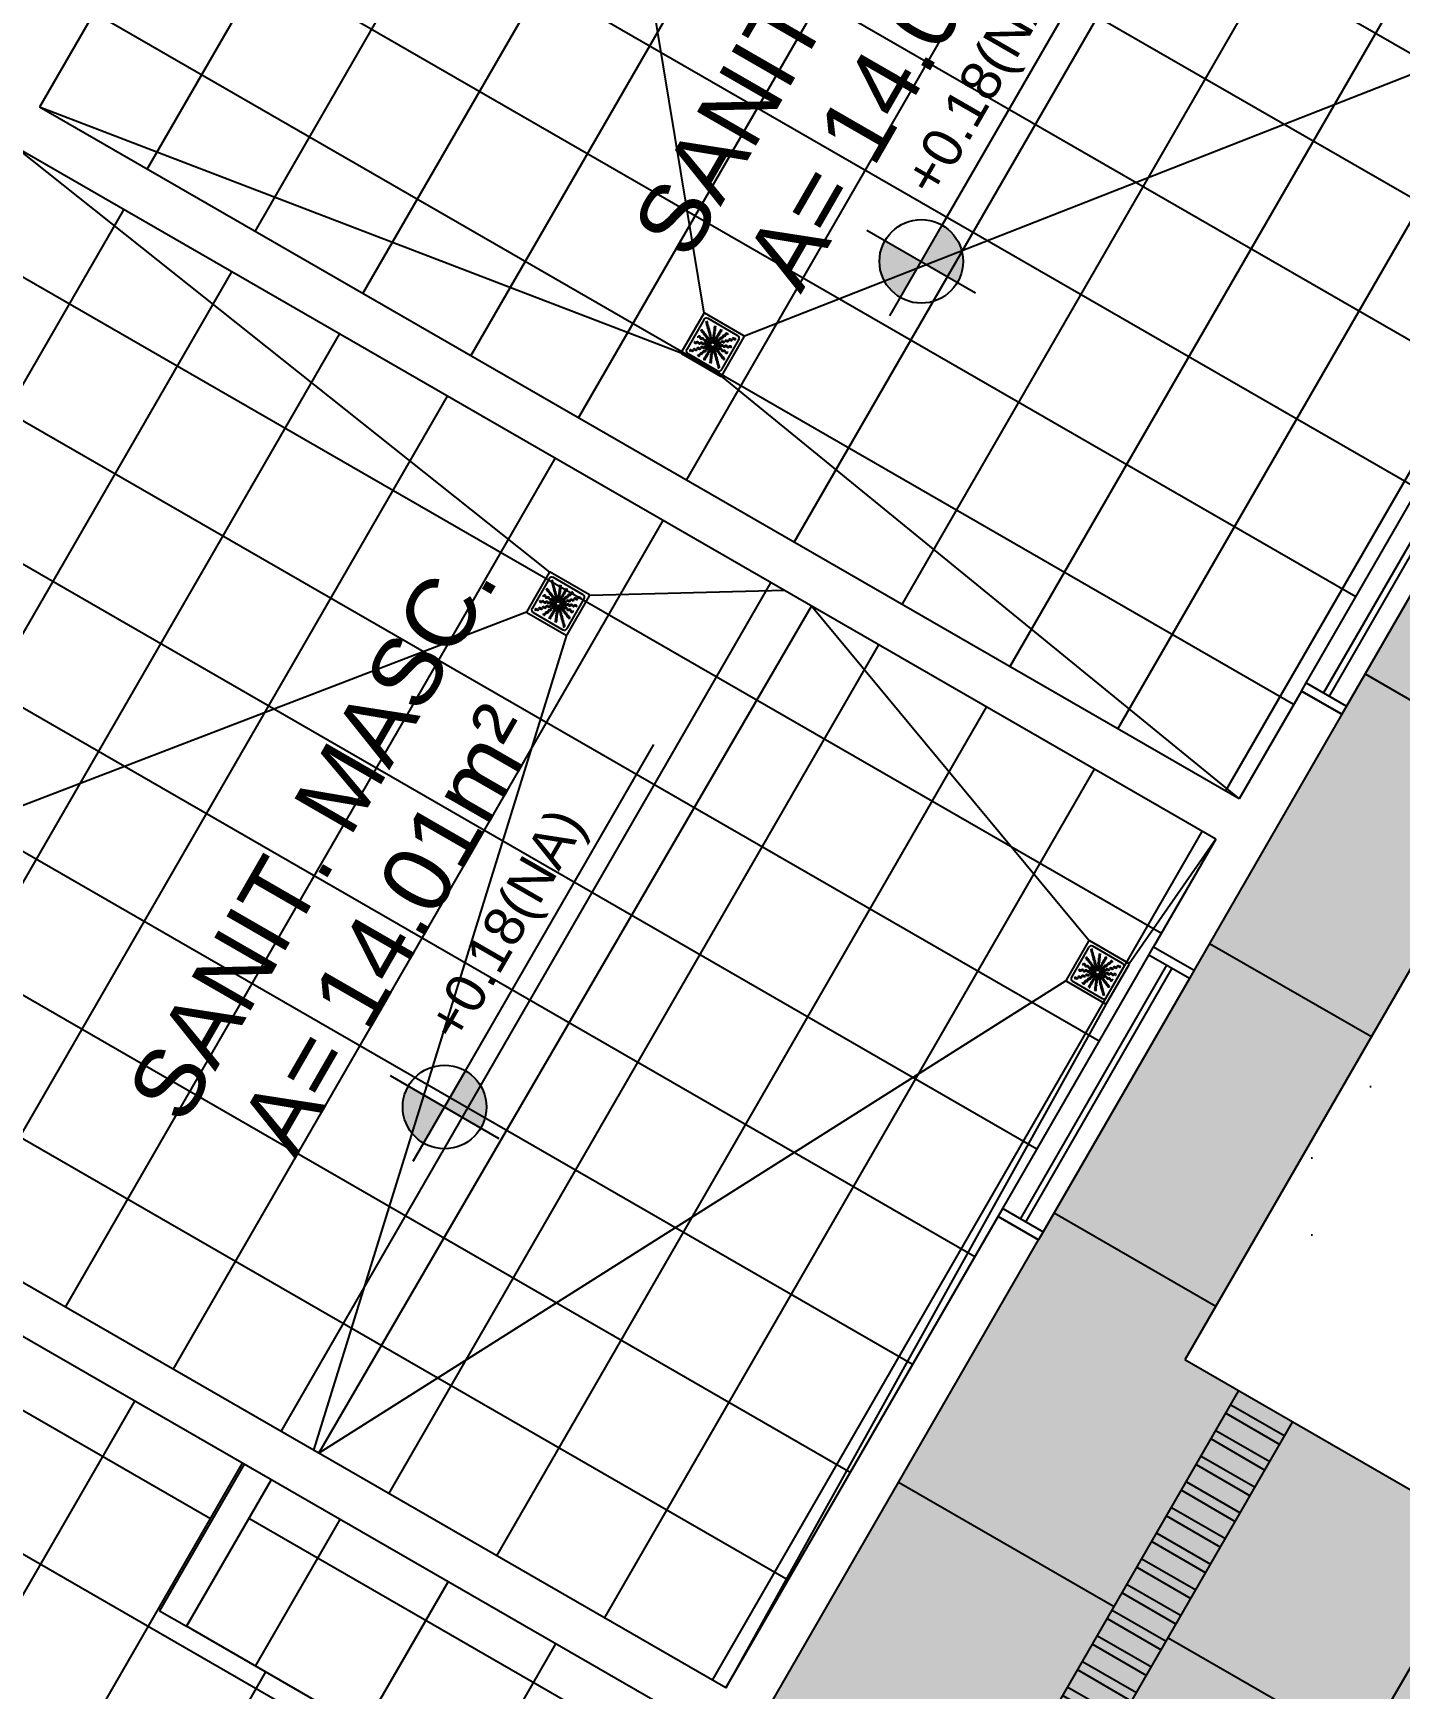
# Model space of a CAD drawing. Header units: millimetres. Extents: x 302 to 436, y 121 to 202.
# Drawn here: x 387.37 to 391.76, y 167.77 to 173.09 of the extents above; entities that cross this region are included whole.
import ezdxf

# ---------------------------------------------------------------- set-up
doc = ezdxf.new("R2010")
doc.units = ezdxf.units.MM
for name, color, linetype in [('01', 1, 'Continuous'), ('A-ALV', 6, 'Continuous'), ('A-JANELA', 3, 'Continuous'), ('A-PAREDE', 5, 'Continuous'), ('A-PISOS-NIVEL', 1, 'Continuous'), ('AR-HACH', 252, 'Continuous'), ('AR-HAT-SERVIÇO', 253, 'Continuous'), ('ARQ-ESQ-VISTA1', 2, 'Continuous'), ('ARQ-PIS-VISTA', 8, 'Continuous'), ('ARQ-SMB-1_100', 1, 'Continuous'), ('ARQ-TXT-1_050', 2, 'Continuous'), ('PORTAL_VTA_PROX', 1, 'Continuous')]:
    doc.layers.add(name, color=color, linetype=linetype)
doc.styles.add('ESC-50-A20', font='arial.ttf', dxfattribs={"height": 0.1})

# ---------------------------------------------------------------- blocks, each defined once
blk = doc.blocks.new('FNDE-Nível Planta-1_100')
at = {"linetype": 'Continuous', "ltscale": 0.5}
h = blk.add_hatch(color=1, dxfattribs=at)
h.paths.add_polyline_path([(135.6568, 7.8132), (135.6568, 7.9812, 0.414214), (135.4888, 7.8132)])
h.paths.add_polyline_path([(135.6568, 7.8132), (135.6568, 7.6452, 0.414214), (135.8248, 7.8132)])
at = {"color": 1}
for p, q in [((135.6568, 8.0652), (135.6568, 7.5612)), ((135.4048, 7.8132), (135.8248, 7.8132)), ((135.8248, 7.8132), (137.338, 7.8132))]:
    blk.add_line(p, q, dxfattribs=at)
blk.add_circle((135.6568, 7.8132), 0.168, dxfattribs=at)
blk = doc.blocks.new('A$C29B145EC')
at = {"layer": '01', "color": 251, "ltscale": 10}
for p, q in [((0, 0.688), (0, 0.012)), ((0.688, 0.7), (0.012, 0.7)), ((0.047, 0.607), (0.047, 0.093)), ((0.607, 0.653), (0.093, 0.653)), ((0.653, 0.093), (0.653, 0.607)), ((0.7, 0.012), (0.7, 0.688)), ((0.3, 0.361), (0.299, 0.346)), ((0.3, 0.341), (0.305, 0.327)), ((0.308, 0.379), (0.302, 0.366)), ((0.307, 0.323), (0.317, 0.312)), ((0.323, 0.393), (0.312, 0.383)), ((0.321, 0.308), (0.334, 0.302)), ((0.341, 0.4), (0.327, 0.395)), ((0.339, 0.3), (0.354, 0.299)), ((0.361, 0.4), (0.346, 0.401)), ((0.359, 0.3), (0.373, 0.305)), ((0.379, 0.392), (0.366, 0.398)), ((0.377, 0.307), (0.388, 0.317)), ((0.393, 0.377), (0.383, 0.388)), ((0.392, 0.321), (0.398, 0.334)), ((0.4, 0.359), (0.395, 0.373)), ((0.4, 0.339), (0.401, 0.354)), ((0.012, 0), (0.688, 0)), ((0.093, 0.047), (0.607, 0.047))]:
    blk.add_line(p, q, dxfattribs=at)
blk.add_circle((0.35, 0.35), 0.0321, dxfattribs=at)
for centre, radius, start, end in [((0.012, 0.688), 0.0117, 90, 180), ((0.093, 0.607), 0.0467, 90, 180), ((0.1, 0.6), 0.0117, 178.1581, 180), ((0.084, 0.576), 0.0245, 45, 79.4403), ((0.102, 0.635), 0.0245, 259.2868, 261.8122), ((0.095, 0.586), 0.0245, 45, 81.8122), ((0.084, 0.576), 0.0245, 8.1878, 45), ((0.133, 0.583), 0.0245, 188.1878, 225), ((0.095, 0.586), 0.0245, 8.1878, 45), ((0.133, 0.583), 0.0245, 225, 261.8122), ((0.143, 0.594), 0.0245, 188.1878, 225), ((0.143, 0.594), 0.0245, 225, 261.8122), ((0.126, 0.535), 0.0245, 45, 81.8122), ((0.136, 0.545), 0.0245, 45, 81.8122), ((0.126, 0.535), 0.0245, 8.1878, 45), ((0.174, 0.542), 0.0245, 188.1878, 225), ((0.136, 0.545), 0.0245, 8.1878, 45), ((0.174, 0.542), 0.0245, 225, 261.8122), ((0.185, 0.552), 0.0245, 188.1878, 225), ((0.185, 0.552), 0.0245, 225, 261.8122), ((0.167, 0.493), 0.0245, 45, 81.8122), ((0.178, 0.504), 0.0245, 45, 81.8122), ((0.167, 0.493), 0.0245, 8.1878, 45), ((0.216, 0.501), 0.0245, 188.1878, 225), ((0.178, 0.504), 0.0245, 8.1878, 45), ((0.226, 0.511), 0.0245, 188.1878, 225), ((0.261, 0.595), 0.0245, 165.6878, 202.5), ((0.213, 0.607), 0.0245, 345.6878, 11.3885), ((0.261, 0.595), 0.0245, 202.5, 239.3122), ((0.236, 0.553), 0.0245, 22.5, 59.3122), ((0.275, 0.6), 0.0245, 165.6878, 202.5), ((0.227, 0.612), 0.0245, 345.6878, 358.0205), ((0.275, 0.6), 0.0245, 202.5, 239.3122), ((0.236, 0.553), 0.0245, 345.6878, 22.5), ((0.283, 0.541), 0.0245, 165.6878, 202.5), ((0.283, 0.541), 0.0245, 202.5, 239.3122), ((0.25, 0.558), 0.0245, 22.5, 59.3122), ((0.258, 0.499), 0.0245, 22.5, 59.3122), ((0.25, 0.558), 0.0245, 345.6878, 22.5), ((0.297, 0.546), 0.0245, 165.6878, 202.5), ((0.297, 0.546), 0.0245, 202.5, 239.3122), ((0.258, 0.499), 0.0245, 345.6878, 22.5), ((0.272, 0.504), 0.0245, 22.5, 59.3122), ((0.272, 0.504), 0.0245, 345.6878, 22.5), ((0.32, 0.492), 0.0245, 165.6878, 202.5), ((0.361, 0.61), 0.0245, 177.0718, 216.8122), ((0.361, 0.552), 0.0245, 143.1878, 180), ((0.361, 0.552), 0.0245, 180, 216.8122), ((0.362, 0.493), 0.0245, 143.1878, 180), ((0.322, 0.581), 0.0245, 0, 36.8122), ((0.322, 0.581), 0.0245, 323.1878, 0), ((0.322, 0.522), 0.0245, 0, 36.8122), ((0.322, 0.522), 0.0245, 323.1878, 0), ((0.376, 0.61), 0.0245, 177.0718, 216.8122), ((0.376, 0.552), 0.0245, 143.1878, 180), ((0.376, 0.552), 0.0245, 180, 216.8122), ((0.376, 0.493), 0.0245, 143.1878, 180), ((0.337, 0.581), 0.0245, 0, 36.8122), ((0.337, 0.581), 0.0245, 323.1878, 0), ((0.337, 0.522), 0.0245, 0, 36.8122), ((0.337, 0.522), 0.0245, 323.1878, 0), ((0.415, 0.478), 0.0245, 120.6878, 157.5), ((0.39, 0.52), 0.0245, 300.6878, 337.5), ((0.438, 0.532), 0.0245, 157.5, 194.3122), ((0.39, 0.52), 0.0245, 337.5, 14.3122), ((0.438, 0.532), 0.0245, 120.6878, 157.5), ((0.404, 0.514), 0.0245, 300.6878, 337.5), ((0.413, 0.574), 0.0245, 300.6878, 337.5), ((0.451, 0.526), 0.0245, 157.5, 194.3122), ((0.404, 0.514), 0.0245, 337.5, 14.3122), ((0.451, 0.526), 0.0245, 120.6878, 157.5), ((0.46, 0.586), 0.0245, 157.5, 194.3122), ((0.413, 0.574), 0.0245, 337.5, 14.3122), ((0.46, 0.586), 0.0245, 120.6878, 157.5), ((0.426, 0.568), 0.0245, 300.6878, 337.5), ((0.435, 0.628), 0.0245, 300.6878, 317.2021), ((0.474, 0.58), 0.0245, 157.5, 194.3122), ((0.426, 0.568), 0.0245, 337.5, 14.3122), ((0.474, 0.58), 0.0245, 120.6878, 157.5), ((0.448, 0.622), 0.0245, 300.6878, 333.4223), ((0.501, 0.484), 0.0245, 135, 171.8122), ((0.501, 0.484), 0.0245, 98.1878, 135), ((0.511, 0.474), 0.0245, 98.1878, 135), ((0.493, 0.533), 0.0245, 278.1878, 315), ((0.504, 0.522), 0.0245, 278.1878, 315), ((0.493, 0.533), 0.0245, 315, 351.8122), ((0.542, 0.526), 0.0245, 135, 171.8122), ((0.504, 0.522), 0.0245, 315, 351.8122), ((0.542, 0.526), 0.0245, 98.1878, 135), ((0.552, 0.515), 0.0245, 135, 171.8122), ((0.552, 0.515), 0.0245, 98.1878, 135), ((0.535, 0.574), 0.0245, 278.1878, 315), ((0.545, 0.564), 0.0245, 278.1878, 315), ((0.535, 0.574), 0.0245, 315, 351.8122), ((0.583, 0.567), 0.0245, 135, 171.8122), ((0.545, 0.564), 0.0245, 315, 351.8122), ((0.583, 0.567), 0.0245, 98.1878, 135), ((0.594, 0.557), 0.0245, 135, 171.8122), ((0.594, 0.557), 0.0245, 98.1878, 135), ((0.576, 0.616), 0.0245, 278.1878, 315), ((0.586, 0.605), 0.0245, 278.1878, 315), ((0.576, 0.616), 0.0245, 315, 349.4403), ((0.586, 0.605), 0.0245, 315, 351.8122), ((0.607, 0.607), 0.0467, 0, 90), ((0.688, 0.688), 0.0117, 0, 90), ((0.078, 0.448), 0.0245, 30.6878, 63.4223), ((0.072, 0.435), 0.0245, 30.6878, 47.2021), ((0.09, 0.376), 0.0245, 267.0718, 270), ((0.09, 0.361), 0.0245, 267.0718, 270), ((0.088, 0.227), 0.0245, 75.6878, 88.0205), ((0.09, 0.376), 0.0245, 270, 306.8122), ((0.09, 0.361), 0.0245, 270, 306.8122), ((0.114, 0.46), 0.0245, 210.6878, 247.5), ((0.1, 0.275), 0.0245, 255.6878, 292.5), ((0.12, 0.474), 0.0245, 210.6878, 247.5), ((0.114, 0.46), 0.0245, 247.5, 284.3122), ((0.119, 0.337), 0.0245, 90, 126.8122), ((0.119, 0.322), 0.0245, 90, 126.8122), ((0.1, 0.275), 0.0245, 292.5, 329.3122), ((0.12, 0.474), 0.0245, 247.5, 284.3122), ((0.119, 0.337), 0.0245, 53.1878, 90), ((0.119, 0.322), 0.0245, 53.1878, 90), ((0.126, 0.413), 0.0245, 67.5, 104.3122), ((0.142, 0.25), 0.0245, 112.5, 149.3122), ((0.132, 0.426), 0.0245, 67.5, 104.3122), ((0.147, 0.236), 0.0245, 112.5, 149.3122), ((0.142, 0.25), 0.0245, 75.6878, 112.5), ((0.148, 0.376), 0.0245, 233.1878, 270), ((0.148, 0.361), 0.0245, 233.1878, 270), ((0.126, 0.413), 0.0245, 30.6878, 67.5), ((0.147, 0.236), 0.0245, 75.6878, 112.5), ((0.132, 0.426), 0.0245, 30.6878, 67.5), ((0.168, 0.438), 0.0245, 210.6878, 247.5), ((0.148, 0.376), 0.0245, 270, 306.8122), ((0.148, 0.361), 0.0245, 270, 306.8122), ((0.154, 0.297), 0.0245, 255.6878, 292.5), ((0.174, 0.451), 0.0245, 210.6878, 247.5), ((0.159, 0.283), 0.0245, 255.6878, 292.5), ((0.168, 0.438), 0.0245, 247.5, 284.3122), ((0.178, 0.337), 0.0245, 90, 126.8122), ((0.178, 0.322), 0.0245, 90, 126.8122), ((0.154, 0.297), 0.0245, 292.5, 329.3122), ((0.174, 0.451), 0.0245, 247.5, 284.3122), ((0.159, 0.283), 0.0245, 292.5, 329.3122), ((0.18, 0.39), 0.0245, 67.5, 104.3122), ((0.196, 0.272), 0.0245, 112.5, 149.3122), ((0.178, 0.337), 0.0245, 53.1878, 90), ((0.178, 0.322), 0.0245, 53.1878, 90), ((0.186, 0.404), 0.0245, 67.5, 104.3122), ((0.201, 0.258), 0.0245, 112.5, 149.3122), ((0.196, 0.272), 0.0245, 75.6878, 112.5), ((0.18, 0.39), 0.0245, 30.6878, 67.5), ((0.207, 0.376), 0.0245, 233.1878, 270), ((0.207, 0.362), 0.0245, 233.1878, 270), ((0.201, 0.258), 0.0245, 75.6878, 112.5), ((0.186, 0.404), 0.0245, 30.6878, 67.5), ((0.216, 0.501), 0.0245, 225, 261.8122), ((0.222, 0.415), 0.0245, 210.6878, 247.5), ((0.208, 0.32), 0.0245, 255.6878, 292.5), ((0.228, 0.429), 0.0245, 210.6878, 247.5), ((0.207, 0.376), 0.0245, 270, 306.8122), ((0.207, 0.362), 0.0245, 270, 306.8122), ((0.213, 0.306), 0.0245, 255.6878, 292.5), ((0.226, 0.511), 0.0245, 225, 261.8122), ((0.209, 0.452), 0.0245, 45, 81.8122), ((0.222, 0.415), 0.0245, 247.5, 284.3122), ((0.208, 0.32), 0.0245, 292.5, 329.3122), ((0.228, 0.429), 0.0245, 247.5, 284.3122), ((0.236, 0.337), 0.0245, 90, 126.8122), ((0.236, 0.322), 0.0245, 90, 126.8122), ((0.219, 0.463), 0.0245, 45, 81.8122), ((0.213, 0.306), 0.0245, 292.5, 329.3122), ((0.209, 0.452), 0.0245, 8.1878, 45), ((0.234, 0.368), 0.0245, 67.5, 104.3122), ((0.25, 0.295), 0.0245, 112.5, 149.3122), ((0.257, 0.459), 0.0245, 188.1878, 225), ((0.24, 0.382), 0.0245, 67.5, 104.3122), ((0.255, 0.281), 0.0245, 112.5, 149.3122), ((0.23, 0.267), 0.0245, 278.1878, 315), ((0.219, 0.463), 0.0245, 8.1878, 45), ((0.236, 0.337), 0.0245, 53.1878, 90), ((0.236, 0.322), 0.0245, 53.1878, 90), ((0.257, 0.459), 0.0245, 225, 261.8122), ((0.25, 0.295), 0.0245, 75.6878, 112.5), ((0.267, 0.47), 0.0245, 188.1878, 225), ((0.234, 0.368), 0.0245, 30.6878, 67.5), ((0.255, 0.281), 0.0245, 75.6878, 112.5), ((0.23, 0.267), 0.0245, 315, 351.8122), ((0.24, 0.382), 0.0245, 30.6878, 67.5), ((0.267, 0.47), 0.0245, 225, 261.8122), ((0.265, 0.376), 0.0245, 233.1878, 270), ((0.265, 0.362), 0.0245, 233.1878, 270), ((0.25, 0.411), 0.0245, 45, 81.8122), ((0.279, 0.26), 0.0245, 135, 171.8122), ((0.276, 0.393), 0.0245, 210.6878, 247.5), ((0.262, 0.342), 0.0245, 255.6878, 292.5), ((0.241, 0.257), 0.0245, 315, 351.8122), ((0.282, 0.407), 0.0245, 210.6878, 247.5), ((0.267, 0.328), 0.0245, 255.6878, 292.5), ((0.279, 0.26), 0.0245, 98.1878, 135), ((0.26, 0.421), 0.0245, 45, 81.8122), ((0.265, 0.376), 0.0245, 270, 306.8122), ((0.265, 0.362), 0.0245, 270, 306.8122), ((0.289, 0.25), 0.0245, 135, 171.8122), ((0.25, 0.411), 0.0245, 8.1878, 45), ((0.276, 0.393), 0.0245, 247.5, 284.3122), ((0.262, 0.342), 0.0245, 292.5, 329.3122), ((0.289, 0.25), 0.0245, 98.1878, 135), ((0.282, 0.407), 0.0245, 247.5, 284.3122), ((0.298, 0.418), 0.0245, 188.1878, 225), ((0.271, 0.309), 0.0245, 278.1878, 315), ((0.267, 0.328), 0.0245, 292.5, 329.3122), ((0.26, 0.421), 0.0245, 8.1878, 45), ((0.295, 0.337), 0.0245, 90, 126.8122), ((0.295, 0.322), 0.0245, 90, 126.8122), ((0.306, 0.487), 0.0245, 165.6878, 202.5), ((0.298, 0.418), 0.0245, 225, 261.8122), ((0.288, 0.346), 0.0245, 67.5, 104.3122), ((0.306, 0.487), 0.0245, 202.5, 239.3122), ((0.304, 0.317), 0.0245, 112.5, 149.3122), ((0.309, 0.429), 0.0245, 188.1878, 225), ((0.282, 0.298), 0.0245, 278.1878, 315), ((0.294, 0.359), 0.0245, 67.5, 104.3122), ((0.309, 0.303), 0.0245, 112.5, 149.3122), ((0.271, 0.309), 0.0245, 315, 351.8122), ((0.309, 0.429), 0.0245, 225, 261.8122), ((0.281, 0.445), 0.0245, 22.5, 59.3122), ((0.304, 0.317), 0.0245, 98.9707, 112.5), ((0.318, 0.24), 0.0245, 157.5, 194.3122), ((0.291, 0.37), 0.0245, 45, 81.8122), ((0.295, 0.337), 0.0245, 76.4707, 90), ((0.295, 0.322), 0.0245, 79.116, 90), ((0.32, 0.302), 0.0245, 135, 171.8122), ((0.318, 0.24), 0.0245, 120.6878, 157.5), ((0.32, 0.492), 0.0245, 202.5, 239.3122), ((0.288, 0.346), 0.0245, 56.616, 67.5), ((0.282, 0.298), 0.0245, 315, 351.8122), ((0.309, 0.303), 0.0245, 101.616, 112.5), ((0.294, 0.359), 0.0245, 53.9707, 67.5), ((0.32, 0.302), 0.0245, 121.4707, 135), ((0.281, 0.445), 0.0245, 345.6878, 22.5), ((0.328, 0.433), 0.0245, 165.6878, 202.5), ((0.302, 0.38), 0.0245, 45, 81.8122), ((0.328, 0.433), 0.0245, 202.5, 239.3122), ((0.33, 0.291), 0.0245, 135, 171.8122), ((0.293, 0.282), 0.0245, 300.6878, 337.5), ((0.295, 0.45), 0.0245, 22.5, 59.3122), ((0.291, 0.37), 0.0245, 34.116, 45), ((0.332, 0.234), 0.0245, 120.6878, 157.5), ((0.33, 0.291), 0.0245, 124.116, 135), ((0.303, 0.391), 0.0245, 22.5, 59.3122), ((0.341, 0.294), 0.0245, 157.5, 194.3122), ((0.293, 0.282), 0.0245, 337.5, 14.3122), ((0.295, 0.45), 0.0245, 345.6878, 22.5), ((0.342, 0.438), 0.0245, 165.6878, 202.5), ((0.341, 0.294), 0.0245, 143.9707, 157.5), ((0.342, 0.438), 0.0245, 202.5, 239.3122), ((0.302, 0.38), 0.0245, 31.4707, 45), ((0.307, 0.276), 0.0245, 300.6878, 337.5), ((0.303, 0.391), 0.0245, 11.616, 22.5), ((0.307, 0.276), 0.0245, 337.5, 14.3122), ((0.317, 0.396), 0.0245, 22.5, 59.3122), ((0.354, 0.288), 0.0245, 157.5, 194.3122), ((0.354, 0.288), 0.0245, 146.616, 157.5), ((0.362, 0.493), 0.0245, 180, 216.8122), ((0.362, 0.435), 0.0245, 143.1878, 180), ((0.362, 0.435), 0.0245, 180, 216.8122), ((0.363, 0.295), 0.0245, 166.4707, 180), ((0.363, 0.295), 0.0245, 180, 216.8122), ((0.363, 0.236), 0.0245, 143.1878, 180), ((0.317, 0.396), 0.0245, 8.9707, 22.5), ((0.322, 0.464), 0.0245, 0, 36.8122), ((0.322, 0.464), 0.0245, 323.1878, 0), ((0.322, 0.405), 0.0245, 0, 36.8122), ((0.324, 0.265), 0.0245, 0, 36.8122), ((0.324, 0.265), 0.0245, 323.1878, 0), ((0.322, 0.405), 0.0245, 349.116, 0), ((0.376, 0.493), 0.0245, 180, 216.8122), ((0.376, 0.435), 0.0245, 143.1878, 180), ((0.376, 0.435), 0.0245, 180, 216.8122), ((0.378, 0.295), 0.0245, 169.116, 180), ((0.378, 0.295), 0.0245, 180, 216.8122), ((0.378, 0.236), 0.0245, 143.1878, 180), ((0.337, 0.464), 0.0245, 0, 36.8122), ((0.337, 0.464), 0.0245, 323.1878, 0), ((0.337, 0.405), 0.0245, 0, 36.8122), ((0.338, 0.265), 0.0245, 0, 36.8122), ((0.338, 0.265), 0.0245, 323.1878, 0), ((0.383, 0.304), 0.0245, 188.9707, 202.5), ((0.383, 0.304), 0.0245, 202.5, 239.3122), ((0.337, 0.405), 0.0245, 346.4707, 0), ((0.346, 0.412), 0.0245, 326.616, 337.5), ((0.346, 0.412), 0.0245, 337.5, 14.3122), ((0.393, 0.424), 0.0245, 157.5, 194.3122), ((0.358, 0.262), 0.0245, 22.5, 59.3122), ((0.393, 0.424), 0.0245, 120.6878, 157.5), ((0.397, 0.309), 0.0245, 191.616, 202.5), ((0.397, 0.309), 0.0245, 202.5, 239.3122), ((0.398, 0.32), 0.0245, 211.4707, 225), ((0.359, 0.406), 0.0245, 323.9707, 337.5), ((0.368, 0.466), 0.0245, 300.6878, 337.5), ((0.398, 0.32), 0.0245, 225, 261.8122), ((0.358, 0.262), 0.0245, 345.6878, 22.5), ((0.405, 0.25), 0.0245, 165.6878, 202.5), ((0.407, 0.418), 0.0245, 157.5, 194.3122), ((0.359, 0.406), 0.0245, 337.5, 14.3122), ((0.37, 0.409), 0.0245, 304.116, 315), ((0.407, 0.418), 0.0245, 120.6878, 157.5), ((0.372, 0.267), 0.0245, 22.5, 59.3122), ((0.37, 0.409), 0.0245, 315, 351.8122), ((0.409, 0.33), 0.0245, 214.116, 225), ((0.415, 0.478), 0.0245, 157.5, 194.3122), ((0.368, 0.466), 0.0245, 337.5, 14.3122), ((0.409, 0.33), 0.0245, 225, 261.8122), ((0.406, 0.341), 0.0245, 233.9707, 247.5), ((0.38, 0.398), 0.0245, 301.4707, 315), ((0.382, 0.46), 0.0245, 300.6878, 337.5), ((0.418, 0.402), 0.0245, 135, 171.8122), ((0.372, 0.267), 0.0245, 345.6878, 22.5), ((0.391, 0.397), 0.0245, 281.616, 292.5), ((0.391, 0.271), 0.0245, 45, 81.8122), ((0.419, 0.255), 0.0245, 165.6878, 202.5), ((0.38, 0.398), 0.0245, 315, 351.8122), ((0.406, 0.341), 0.0245, 247.5, 284.3122), ((0.412, 0.354), 0.0245, 236.616, 247.5), ((0.391, 0.397), 0.0245, 292.5, 329.3122), ((0.396, 0.383), 0.0245, 278.9707, 292.5), ((0.405, 0.363), 0.0245, 256.4707, 270), ((0.418, 0.402), 0.0245, 98.1878, 135), ((0.405, 0.378), 0.0245, 259.116, 270), ((0.412, 0.354), 0.0245, 247.5, 284.3122), ((0.382, 0.46), 0.0245, 337.5, 14.3122), ((0.429, 0.391), 0.0245, 135, 171.8122), ((0.429, 0.472), 0.0245, 157.5, 194.3122), ((0.405, 0.378), 0.0245, 270, 306.8122), ((0.405, 0.363), 0.0245, 270, 306.8122), ((0.402, 0.282), 0.0245, 45, 81.8122), ((0.429, 0.472), 0.0245, 120.6878, 157.5), ((0.396, 0.383), 0.0245, 292.5, 329.3122), ((0.391, 0.271), 0.0245, 8.1878, 45), ((0.429, 0.391), 0.0245, 98.1878, 135), ((0.433, 0.372), 0.0245, 112.5, 149.3122), ((0.418, 0.293), 0.0245, 67.5, 104.3122), ((0.411, 0.45), 0.0245, 278.1878, 315), ((0.44, 0.279), 0.0245, 188.1878, 225), ((0.438, 0.358), 0.0245, 112.5, 149.3122), ((0.424, 0.307), 0.0245, 67.5, 104.3122), ((0.402, 0.282), 0.0245, 8.1878, 45), ((0.435, 0.338), 0.0245, 90, 126.8122), ((0.435, 0.324), 0.0245, 90, 126.8122), ((0.44, 0.279), 0.0245, 225, 261.8122), ((0.433, 0.372), 0.0245, 75.6878, 112.5), ((0.421, 0.44), 0.0245, 278.1878, 315), ((0.45, 0.289), 0.0245, 188.1878, 225), ((0.418, 0.293), 0.0245, 30.6878, 67.5), ((0.411, 0.45), 0.0245, 315, 351.8122), ((0.438, 0.358), 0.0245, 75.6878, 112.5), ((0.424, 0.307), 0.0245, 30.6878, 67.5), ((0.45, 0.289), 0.0245, 225, 261.8122), ((0.459, 0.443), 0.0245, 135, 171.8122), ((0.435, 0.338), 0.0245, 53.1878, 90), ((0.435, 0.324), 0.0245, 53.1878, 90), ((0.433, 0.23), 0.0245, 45, 81.8122), ((0.445, 0.419), 0.0245, 255.6878, 292.5), ((0.421, 0.44), 0.0245, 315, 351.8122), ((0.46, 0.318), 0.0245, 210.6878, 247.5), ((0.459, 0.443), 0.0245, 98.1878, 135), ((0.45, 0.405), 0.0245, 255.6878, 292.5), ((0.466, 0.332), 0.0245, 210.6878, 247.5), ((0.47, 0.433), 0.0245, 135, 171.8122), ((0.443, 0.241), 0.0245, 45, 81.8122), ((0.464, 0.378), 0.0245, 233.1878, 270), ((0.464, 0.363), 0.0245, 233.1878, 270), ((0.46, 0.318), 0.0245, 247.5, 284.3122), ((0.47, 0.433), 0.0245, 98.1878, 135), ((0.445, 0.419), 0.0245, 292.5, 329.3122), ((0.452, 0.491), 0.0245, 278.1878, 315), ((0.466, 0.332), 0.0245, 247.5, 284.3122), ((0.45, 0.405), 0.0245, 292.5, 329.3122), ((0.443, 0.241), 0.0245, 8.1878, 45), ((0.464, 0.378), 0.0245, 270, 306.8122), ((0.464, 0.363), 0.0245, 270, 306.8122), ((0.463, 0.481), 0.0245, 278.1878, 315), ((0.487, 0.394), 0.0245, 112.5, 149.3122), ((0.472, 0.271), 0.0245, 67.5, 104.3122), ((0.452, 0.491), 0.0245, 315, 351.8122), ((0.492, 0.38), 0.0245, 112.5, 149.3122), ((0.478, 0.285), 0.0245, 67.5, 104.3122), ((0.487, 0.394), 0.0245, 75.6878, 112.5), ((0.493, 0.338), 0.0245, 90, 126.8122), ((0.493, 0.324), 0.0245, 90, 126.8122), ((0.463, 0.481), 0.0245, 315, 351.8122), ((0.472, 0.271), 0.0245, 30.6878, 67.5), ((0.492, 0.38), 0.0245, 75.6878, 112.5), ((0.511, 0.474), 0.0245, 135, 171.8122), ((0.478, 0.285), 0.0245, 30.6878, 67.5), ((0.499, 0.442), 0.0245, 255.6878, 292.5), ((0.493, 0.338), 0.0245, 53.1878, 90), ((0.493, 0.324), 0.0245, 53.1878, 90), ((0.514, 0.296), 0.0245, 210.6878, 247.5), ((0.504, 0.428), 0.0245, 255.6878, 292.5), ((0.52, 0.31), 0.0245, 210.6878, 247.5), ((0.514, 0.296), 0.0245, 247.5, 284.3122), ((0.499, 0.442), 0.0245, 292.5, 329.3122), ((0.522, 0.378), 0.0245, 233.1878, 270), ((0.522, 0.363), 0.0245, 233.1878, 270), ((0.52, 0.31), 0.0245, 247.5, 284.3122), ((0.504, 0.428), 0.0245, 292.5, 329.3122), ((0.541, 0.417), 0.0245, 112.5, 149.3122), ((0.526, 0.249), 0.0245, 67.5, 104.3122), ((0.522, 0.378), 0.0245, 270, 306.8122), ((0.522, 0.363), 0.0245, 270, 306.8122), ((0.546, 0.403), 0.0245, 112.5, 149.3122), ((0.532, 0.262), 0.0245, 67.5, 104.3122), ((0.541, 0.417), 0.0245, 75.6878, 112.5), ((0.526, 0.249), 0.0245, 30.6878, 67.5), ((0.546, 0.403), 0.0245, 75.6878, 112.5), ((0.552, 0.339), 0.0245, 90, 126.8122), ((0.552, 0.324), 0.0245, 90, 126.8122), ((0.532, 0.262), 0.0245, 30.6878, 67.5), ((0.553, 0.464), 0.0245, 255.6878, 292.5), ((0.568, 0.274), 0.0245, 210.6878, 247.5), ((0.558, 0.45), 0.0245, 255.6878, 292.5), ((0.552, 0.339), 0.0245, 53.1878, 90), ((0.552, 0.324), 0.0245, 53.1878, 90), ((0.574, 0.287), 0.0245, 210.6878, 247.5), ((0.568, 0.274), 0.0245, 247.5, 284.3122), ((0.553, 0.464), 0.0245, 292.5, 329.3122), ((0.574, 0.287), 0.0245, 247.5, 284.3122), ((0.581, 0.378), 0.0245, 233.1878, 270), ((0.581, 0.363), 0.0245, 233.1878, 270), ((0.558, 0.45), 0.0245, 292.5, 329.3122), ((0.595, 0.439), 0.0245, 112.5, 149.3122), ((0.58, 0.226), 0.0245, 67.5, 104.3122), ((0.6, 0.425), 0.0245, 112.5, 149.3122), ((0.586, 0.24), 0.0245, 67.5, 104.3122), ((0.581, 0.378), 0.0245, 270, 306.8122), ((0.581, 0.363), 0.0245, 270, 306.8122), ((0.595, 0.439), 0.0245, 75.6878, 112.5), ((0.58, 0.226), 0.0245, 30.6878, 67.5), ((0.6, 0.425), 0.0245, 75.6878, 112.5), ((0.61, 0.339), 0.0245, 90, 126.8122), ((0.61, 0.324), 0.0245, 90, 126.8122), ((0.586, 0.24), 0.0245, 30.6878, 67.5), ((0.607, 0.487), 0.0245, 255.6878, 281.3885), ((0.612, 0.473), 0.0245, 255.6878, 268.0205), ((0.628, 0.265), 0.0245, 210.6878, 227.2021), ((0.61, 0.339), 0.0245, 87.0718, 90), ((0.61, 0.324), 0.0245, 87.0718, 90), ((0.012, 0.012), 0.0117, 180, 270), ((0.093, 0.093), 0.0467, 180, 270), ((0.093, 0.213), 0.0245, 75.6878, 101.3885), ((0.114, 0.095), 0.0245, 135, 171.8122), ((0.065, 0.102), 0.0245, 349.2868, 351.8122), ((0.114, 0.095), 0.0245, 98.1878, 135), ((0.105, 0.261), 0.0245, 255.6878, 292.5), ((0.124, 0.084), 0.0245, 135, 169.4403), ((0.124, 0.084), 0.0245, 98.1878, 135), ((0.106, 0.143), 0.0245, 278.1878, 315), ((0.105, 0.261), 0.0245, 292.5, 329.3122), ((0.117, 0.133), 0.0245, 278.1878, 315), ((0.106, 0.143), 0.0245, 315, 351.8122), ((0.155, 0.136), 0.0245, 135, 171.8122), ((0.117, 0.133), 0.0245, 315, 351.8122), ((0.155, 0.136), 0.0245, 98.1878, 135), ((0.165, 0.126), 0.0245, 135, 171.8122), ((0.165, 0.126), 0.0245, 98.1878, 135), ((0.148, 0.185), 0.0245, 278.1878, 315), ((0.158, 0.174), 0.0245, 278.1878, 315), ((0.148, 0.185), 0.0245, 315, 351.8122), ((0.196, 0.178), 0.0245, 135, 171.8122), ((0.158, 0.174), 0.0245, 315, 351.8122), ((0.196, 0.178), 0.0245, 98.1878, 135), ((0.207, 0.167), 0.0245, 135, 171.8122), ((0.207, 0.167), 0.0245, 98.1878, 135), ((0.189, 0.226), 0.0245, 278.1878, 315), ((0.199, 0.216), 0.0245, 278.1878, 315), ((0.189, 0.226), 0.0245, 315, 351.8122), ((0.237, 0.219), 0.0245, 135, 171.8122), ((0.199, 0.216), 0.0245, 315, 351.8122), ((0.237, 0.219), 0.0245, 98.1878, 135), ((0.248, 0.209), 0.0245, 135, 171.8122), ((0.252, 0.078), 0.0245, 120.6878, 153.4223), ((0.248, 0.209), 0.0245, 98.1878, 135), ((0.226, 0.12), 0.0245, 300.6878, 337.5), ((0.241, 0.257), 0.0245, 278.1878, 315), ((0.265, 0.072), 0.0245, 120.6878, 137.2021), ((0.274, 0.132), 0.0245, 157.5, 194.3122), ((0.226, 0.12), 0.0245, 337.5, 14.3122), ((0.274, 0.132), 0.0245, 120.6878, 157.5), ((0.24, 0.114), 0.0245, 300.6878, 337.5), ((0.249, 0.174), 0.0245, 300.6878, 337.5), ((0.287, 0.126), 0.0245, 157.5, 194.3122), ((0.24, 0.114), 0.0245, 337.5, 14.3122), ((0.287, 0.126), 0.0245, 120.6878, 157.5), ((0.249, 0.174), 0.0245, 337.5, 14.3122), ((0.296, 0.186), 0.0245, 157.5, 194.3122), ((0.296, 0.186), 0.0245, 120.6878, 157.5), ((0.262, 0.168), 0.0245, 300.6878, 337.5), ((0.271, 0.228), 0.0245, 300.6878, 337.5), ((0.31, 0.18), 0.0245, 157.5, 194.3122), ((0.262, 0.168), 0.0245, 337.5, 14.3122), ((0.31, 0.18), 0.0245, 120.6878, 157.5), ((0.271, 0.228), 0.0245, 337.5, 14.3122), ((0.285, 0.222), 0.0245, 300.6878, 337.5), ((0.285, 0.222), 0.0245, 337.5, 14.3122), ((0.332, 0.234), 0.0245, 157.5, 194.3122), ((0.363, 0.236), 0.0245, 180, 216.8122), ((0.363, 0.178), 0.0245, 143.1878, 180), ((0.363, 0.178), 0.0245, 180, 216.8122), ((0.363, 0.119), 0.0245, 143.1878, 180), ((0.363, 0.119), 0.0245, 180, 216.8122), ((0.324, 0.207), 0.0245, 0, 36.8122), ((0.324, 0.207), 0.0245, 323.1878, 0), ((0.324, 0.148), 0.0245, 0, 36.8122), ((0.324, 0.148), 0.0245, 323.1878, 0), ((0.324, 0.09), 0.0245, 0, 36.8122), ((0.324, 0.09), 0.0245, 357.0718, 0), ((0.378, 0.236), 0.0245, 180, 216.8122), ((0.378, 0.178), 0.0245, 143.1878, 180), ((0.378, 0.178), 0.0245, 180, 216.8122), ((0.378, 0.119), 0.0245, 143.1878, 180), ((0.378, 0.119), 0.0245, 180, 216.8122), ((0.338, 0.207), 0.0245, 0, 36.8122), ((0.338, 0.207), 0.0245, 323.1878, 0), ((0.339, 0.148), 0.0245, 0, 36.8122), ((0.339, 0.148), 0.0245, 323.1878, 0), ((0.339, 0.09), 0.0245, 0, 36.8122), ((0.339, 0.09), 0.0245, 357.0718, 0), ((0.405, 0.25), 0.0245, 202.5, 239.3122), ((0.38, 0.208), 0.0245, 22.5, 59.3122), ((0.419, 0.255), 0.0245, 202.5, 239.3122), ((0.38, 0.208), 0.0245, 345.6878, 22.5), ((0.428, 0.196), 0.0245, 165.6878, 202.5), ((0.428, 0.196), 0.0245, 202.5, 239.3122), ((0.394, 0.213), 0.0245, 22.5, 59.3122), ((0.403, 0.154), 0.0245, 22.5, 59.3122), ((0.394, 0.213), 0.0245, 345.6878, 22.5), ((0.442, 0.201), 0.0245, 165.6878, 202.5), ((0.442, 0.201), 0.0245, 202.5, 239.3122), ((0.403, 0.154), 0.0245, 345.6878, 22.5), ((0.45, 0.142), 0.0245, 165.6878, 202.5), ((0.45, 0.142), 0.0245, 202.5, 239.3122), ((0.417, 0.159), 0.0245, 22.5, 59.3122), ((0.425, 0.1), 0.0245, 22.5, 59.3122), ((0.417, 0.159), 0.0245, 345.6878, 22.5), ((0.464, 0.147), 0.0245, 165.6878, 202.5), ((0.464, 0.147), 0.0245, 202.5, 239.3122), ((0.425, 0.1), 0.0245, 345.6878, 22.5), ((0.473, 0.088), 0.0245, 165.6878, 178.0205), ((0.433, 0.23), 0.0245, 8.1878, 45), ((0.439, 0.105), 0.0245, 22.5, 59.3122), ((0.481, 0.237), 0.0245, 188.1878, 225), ((0.439, 0.105), 0.0245, 345.6878, 22.5), ((0.487, 0.093), 0.0245, 165.6878, 191.3885), ((0.481, 0.237), 0.0245, 225, 261.8122), ((0.491, 0.248), 0.0245, 188.1878, 225), ((0.491, 0.248), 0.0245, 225, 261.8122), ((0.474, 0.189), 0.0245, 45, 81.8122), ((0.484, 0.199), 0.0245, 45, 81.8122), ((0.474, 0.189), 0.0245, 8.1878, 45), ((0.522, 0.196), 0.0245, 188.1878, 225), ((0.484, 0.199), 0.0245, 8.1878, 45), ((0.522, 0.196), 0.0245, 225, 261.8122), ((0.533, 0.207), 0.0245, 188.1878, 225), ((0.533, 0.207), 0.0245, 225, 261.8122), ((0.515, 0.148), 0.0245, 45, 81.8122), ((0.526, 0.158), 0.0245, 45, 81.8122), ((0.515, 0.148), 0.0245, 8.1878, 45), ((0.564, 0.155), 0.0245, 188.1878, 225), ((0.526, 0.158), 0.0245, 8.1878, 45), ((0.564, 0.155), 0.0245, 225, 261.8122), ((0.574, 0.165), 0.0245, 188.1878, 225), ((0.574, 0.165), 0.0245, 225, 261.8122), ((0.557, 0.106), 0.0245, 45, 81.8122), ((0.567, 0.117), 0.0245, 45, 81.8122), ((0.557, 0.106), 0.0245, 8.1878, 45), ((0.605, 0.114), 0.0245, 188.1878, 225), ((0.567, 0.117), 0.0245, 8.1878, 45), ((0.605, 0.114), 0.0245, 225, 261.8122), ((0.616, 0.124), 0.0245, 188.1878, 225), ((0.616, 0.124), 0.0245, 225, 259.4403), ((0.622, 0.252), 0.0245, 210.6878, 243.4223), ((0.598, 0.065), 0.0245, 79.2868, 81.8122), ((0.607, 0.093), 0.0467, 270, 0), ((0.688, 0.012), 0.0117, 270, 0)]:
    blk.add_arc(centre, radius, start, end, dxfattribs=at)

msp = doc.modelspace()

# ---------------------------------------------------------------- hatches: boundary and pattern name
at = {"layer": 'ARQ-PIS-VISTA'}
h = msp.add_hatch(dxfattribs=at)
h.set_pattern_fill('DOTS', color=251, scale=0.08, angle=165)
h.set_pattern_definition([(165, (5.46106, 111.60996), (-0.09420631, -0.10623757), [0, -0.127])])
h.paths.add_polyline_path([(385.845, 159.3738), (385.152, 159.7735), (393.0215, 173.4165), (387.5643, 176.5643), (387.8641, 177.0841), (393.8411, 173.6365), (391.068, 168.8289), (395.7147, 166.1486), (389.9686, 156.0716), (385.7415, 158.5099), (385.4452, 158.6808), (385.8596, 159.2978), (389.069, 157.514), (393.6409, 165.44), (392.688, 165.9896), (390.7643, 162.6547), (391.7172, 162.105), (390.2055, 159.4843), (387.1736, 161.1789), (387.1386, 161.1183), (387.139, 161.118)])
h = msp.add_hatch(dxfattribs=at)
h.set_pattern_fill('AR-SAND', color=256, scale=0.02, angle=165)
h.set_pattern_definition([(202.5, (6.1451, 111.29275), (-0.2224287, -0.9537561), [0, -0.77216, 0, -0.8636, 0, -0.8255]), (172.5, (6.1451, 111.2927), (-1.2394683, -1.1521094), [0, -0.41656, 0, -0.69596, 0, -0.2667]), (132.5, (6.7487, 111.131), (-1.5288239, 0.4066714), [0, -0.254, 0, -0.9144, 0, -1.1938]), (122.5, (6.7487, 111.131), (-1.5904745, -0.0354205), [0, -0.127, 0, -0.59944, 0, -0.6858])])
h.paths.add_polyline_path([(397.462, 151.8654), (390.0805, 156.0655), (395.7646, 166.1198), (391.068, 168.8289), (392.4171, 171.1677), (407.7322, 162.3336), (407.7322, 149.3487), (405.7399, 149.3487), (404.2689, 151.8966)])
h = msp.add_hatch(dxfattribs=at)
h.set_pattern_fill('ANSI32', color=251, scale=0.01, angle=105)
h.paths.add_polyline_path([(387.2047, 161.3307), (387.0314, 161.4307), (391.2412, 168.729), (391.4145, 168.629)])

# ---------------------------------------------------------------- linework, layer by layer
at = {"layer": 'A-ALV', "color": 253}
for p, q in [((389.5245, 172.1942), (388.962, 175.585)), ((392.8167, 173.3615), (389.6532, 172.1196)), ((389.4503, 172.0655), (387.3881, 172.8564)), ((389.0277, 171.3616), (387.3131, 172.7265)), ((389.5789, 171.9913), (391.2428, 170.6329)), ((389.7818, 171.3024), (389.1564, 171.2869)), ((388.2859, 168.5289), (389.8685, 171.2525)), ((390.7606, 170.1766), (389.8685, 171.2525)), ((388.9535, 171.2329), (385.7392, 169.9978)), ((389.0821, 171.1587), (388.2686, 168.5389)), ((391.1678, 170.503), (390.8894, 170.102)), ((390.6864, 170.0479), (388.2859, 168.5289)), ((390.8151, 169.9737), (389.5939, 167.7744))]:
    msp.add_line(p, q, dxfattribs=at)
at = {"layer": 'A-JANELA'}
msp.add_line((391.1079, 170.0989), (391.0829, 170.0556), dxfattribs=at)
at = {"layer": 'A-PAREDE'}
for p, q in [((387.5879, 173.2029), (387.3881, 172.8564)), ((391.2428, 170.6329), (387.3881, 172.8564)), ((391.1678, 170.503), (387.3131, 172.7265)), ((391.4426, 170.9794), (391.2428, 170.6329)), ((391.5725, 170.9045), (391.4426, 170.9794)), ((391.4426, 170.9794), (391.5725, 170.9045)), ((391.4426, 170.9794), (391.5726, 170.9045)), ((391.5725, 170.9045), (391.0979, 170.0815)), ((391.1678, 170.503), (390.9679, 170.1565)), ((390.9679, 170.1565), (391.0979, 170.0816)), ((389.5939, 167.7744), (385.7392, 169.9978)), ((389.5189, 167.6444), (385.6642, 169.8679)), ((389.5189, 167.6444), (385.6642, 169.8679)), ((389.5939, 167.7744), (390.4683, 169.2903)), ((390.4683, 169.2903), (390.5982, 169.2153)), ((389.5241, 167.3532), (390.5982, 169.2153)), ((388.0464, 168.4939), (387.7745, 168.0226)), ((388.133, 168.4439), (387.8612, 167.9727)), ((387.7745, 168.0226), (387.8612, 167.9727))]:
    msp.add_line(p, q, dxfattribs=at)
at = {"layer": 'A-PISOS-NIVEL', "color": 1}
for p, q in [((393.8411, 173.6365), (391.068, 168.8289)), ((395.7646, 166.1198), (391.068, 168.8289)), ((389.447, 167.5197), (388.061, 168.3192)), ((388.0829, 167.8448), (388.3547, 168.316)), ((388.4294, 167.6449), (388.7012, 168.1161)), ((388.7759, 167.445), (389.0477, 167.9163))]:
    msp.add_line(p, q, dxfattribs=at)
at = {"layer": 'AR-HACH'}
for p, q in [((387.7345, 172.6565), (389.3085, 175.3851)), ((388.081, 172.4567), (389.6549, 175.1853)), ((388.4275, 172.2568), (390.0014, 174.9854)), ((392.4169, 172.6685), (388.5622, 174.892)), ((388.774, 172.0569), (390.3479, 174.7855)), ((392.2171, 172.3221), (388.3624, 174.5455)), ((389.1205, 171.8571), (390.6944, 174.5857)), ((389.467, 171.6572), (391.0409, 174.3858)), ((392.0172, 171.9756), (388.1625, 174.199)), ((389.8135, 171.4574), (391.3874, 174.186)), ((390.16, 171.2575), (391.7339, 173.9861)), ((391.8174, 171.6291), (387.9627, 173.8525)), ((390.5065, 171.0576), (392.0804, 173.7862)), ((390.8529, 170.8578), (392.4269, 173.5864)), ((391.6175, 171.2826), (387.7628, 173.5061)), ((391.1994, 170.6579), (392.7734, 173.3865)), ((391.4176, 170.9361), (387.5629, 173.1596)), ((386.0857, 169.798), (387.6596, 172.5266)), ((390.9929, 170.1998), (387.1382, 172.4233)), ((386.4322, 169.5981), (388.0061, 172.3267)), ((386.7787, 169.3983), (388.3526, 172.1269)), ((390.7931, 169.8533), (386.9384, 172.0768)), ((387.1251, 169.1984), (388.6991, 171.927)), ((390.5932, 169.5068), (386.7385, 171.7303)), ((387.4716, 168.9985), (389.0456, 171.7271)), ((387.8181, 168.7987), (389.392, 171.5273)), ((390.3933, 169.1603), (386.5386, 171.3838)), ((388.1646, 168.5988), (389.7385, 171.3274)), ((388.5111, 168.3989), (390.085, 171.1276)), ((390.1935, 168.8138), (386.3388, 171.0373)), ((388.8576, 168.1991), (390.4315, 170.9277)), ((389.2041, 167.9992), (390.778, 170.7278)), ((389.9936, 168.4674), (386.1389, 170.6908)), ((389.5506, 167.7994), (391.1245, 170.528)), ((389.7937, 168.1209), (385.9391, 170.3443)), ((388.7449, 167.3913), (385.8379, 169.0682)), ((387.9382, 168.3184), (387.0753, 168.8162)), ((386.1927, 166.0929), (387.6947, 168.6967)), ((386.1395, 165.2), (388.0412, 168.4969)), ((386.486, 165.0001), (388.1158, 167.8258))]:
    msp.add_line(p, q, dxfattribs=at)
at = {"layer": 'ARQ-ESQ-VISTA1', "color": 1}
for p, q in [((391.4576, 171.0054), (391.9273, 171.8196)), ((392.0572, 171.7447), (391.5875, 170.9304)), ((390.4833, 169.3163), (390.953, 170.1305)), ((391.0829, 170.0556), (390.6132, 169.2413))]:
    msp.add_line(p, q, dxfattribs=at)
at = {"layer": 'ARQ-ESQ-VISTA1', "color": 2}
for p, q in [((391.9836, 171.7871), (391.5142, 170.9732)), ((392.001, 171.7771), (391.5315, 170.9632)), ((391.0093, 170.098), (390.5399, 169.2841)), ((391.0266, 170.088), (390.5572, 169.2741)), ((388.7759, 167.445), (387.8612, 167.9727))]:
    msp.add_line(p, q, dxfattribs=at)
for points in [[(391.5875, 170.9304), (391.5725, 170.9045), (391.4426, 170.9794), (391.4576, 171.0054)], [(391.0979, 170.0815), (391.0829, 170.0556), (390.953, 170.1305), (390.9679, 170.1565)], [(390.6132, 169.2413), (390.5982, 169.2153), (390.4683, 169.2903), (390.4833, 169.3163)]]:
    msp.add_lwpolyline(points, close=True, dxfattribs=at)
at = {"layer": 'ARQ-PIS-VISTA', "color": 251}
for p, q in [((391.6475, 171.0344), (392.1672, 170.7346)), ((391.1478, 170.1682), (391.6676, 169.8684)), ((390.6482, 169.3019), (391.1679, 169.0022)), ((390.1485, 168.4357), (390.8415, 168.036)), ((387.8301, 160.97), (392.0399, 168.2683)), ((391.0148, 167.9361), (395.3649, 165.4268))]:
    msp.add_line(p, q, dxfattribs=at)
at = {"layer": 'PORTAL_VTA_PROX'}
for p, q in [((387.0314, 161.4307), (391.2412, 168.729)), ((387.2047, 161.3307), (391.4145, 168.629))]:
    msp.add_line(p, q, dxfattribs=at)

# ---------------------------------------------------------------- block references
at = {"layer": 'AR-HAT-SERVIÇO', "ltscale": 10, "xscale": 0.2142857142856215, "yscale": 0.2142857142856215, "zscale": 0.2142857142856215, "rotation": 60.02279787885927}
for p in [(389.5792, 171.9903), (389.0824, 171.1577), (390.8154, 169.9727)]:
    msp.add_blockref('A$C29B145EC', p, dxfattribs=at)
at = {"layer": 'ARQ-SMB-1_100', "xscale": 0.8, "yscale": 0.8, "zscale": 0.8, "rotation": 60.02279787887195}
for p in [(341.4107, 75.23), (339.8791, 72.5116)]:
    msp.add_blockref('FNDE-Nível Planta-1_100', p, dxfattribs=at)

# ---------------------------------------------------------------- texts
at = {"layer": 'ARQ-SMB-1_100', "style": 'ESC-50-A20'}
for p in [(390.2681, 172.5606), (388.7365, 169.8421)]:
    msp.add_attdef('+0.18(NA)', p, 'NA', height=0.128, rotation=60.0228, dxfattribs=at)
at = {"layer": 'ARQ-TXT-1_050', "char_height": 0.218453, "attachment_point": 1, "rotation": 60.0228, "style": 'ESC-50-A20'}
for s, insert in [('\\pi1.3928;SANIT. FEM.     \\P\\pi1.4808;A= 14.01m²', (388.5894, 171.2609)), ('\\pi1.3928;SANIT. MASC.     \\P\\pi1.4808;A= 14.01m²', (386.966, 168.4808))]:
    msp.add_mtext_dynamic_manual_height_columns(s, width=4.358543, gutter_width=1, heights=[0], dxfattribs=dict(at, insert=insert))

doc.saveas('drawing.dxf')
